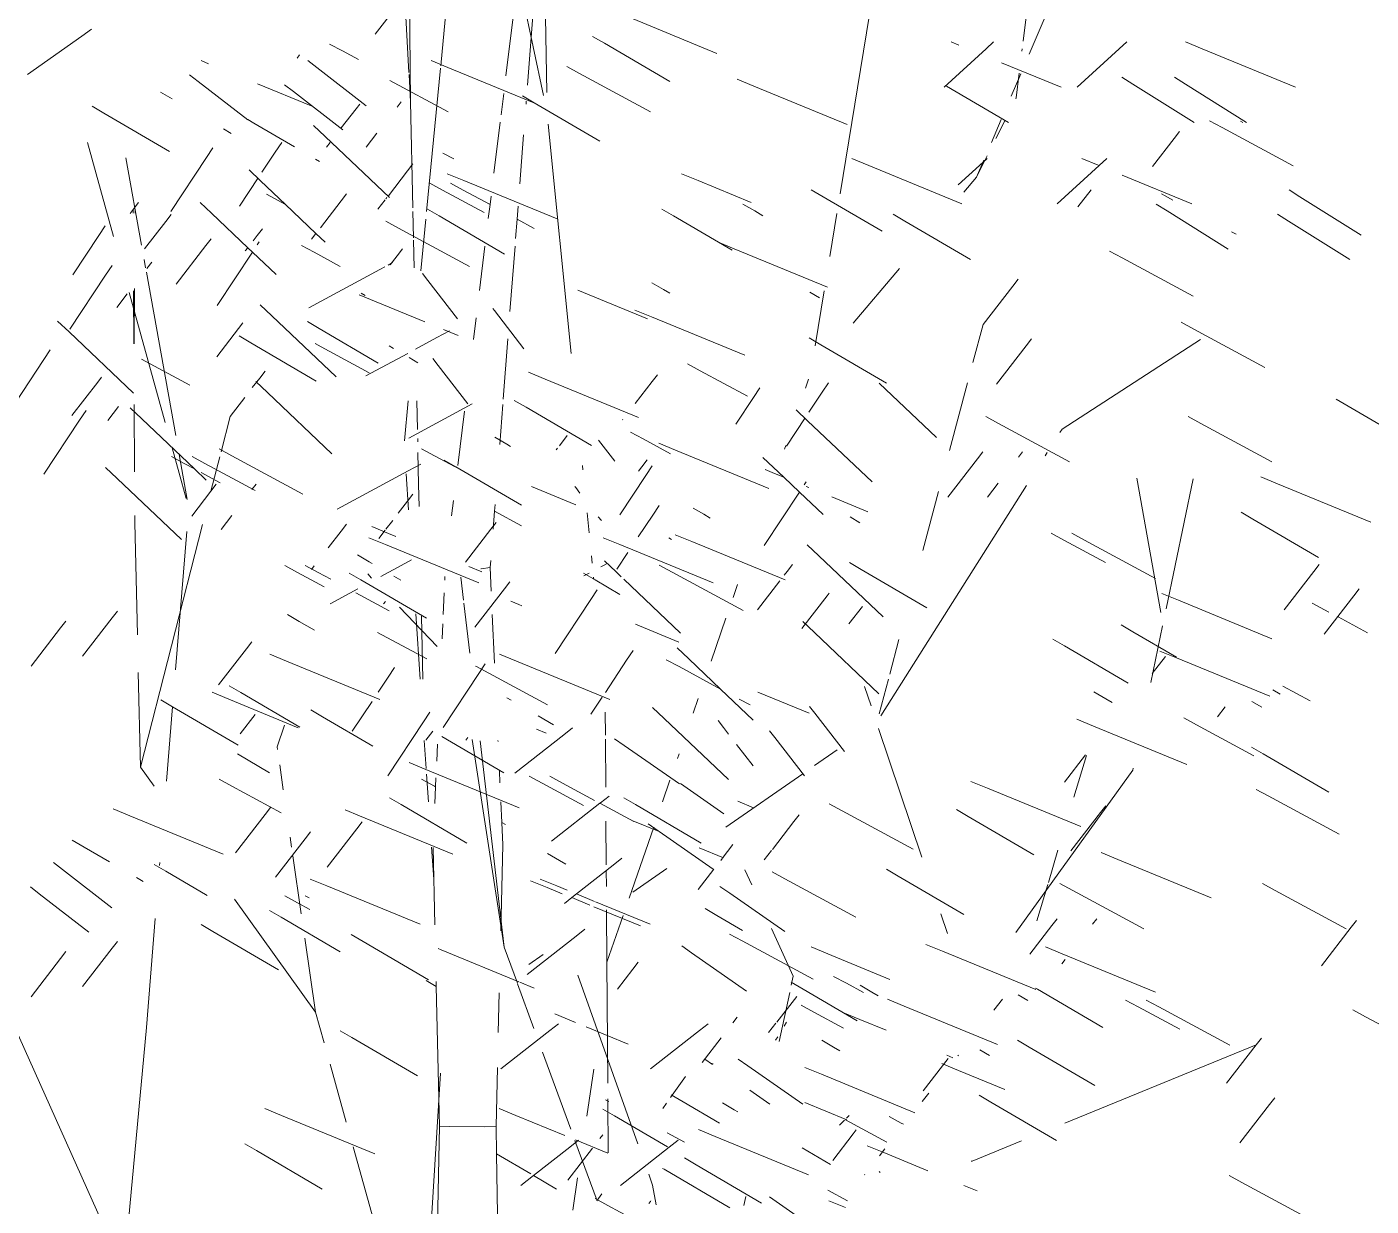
# Model space of a CAD drawing. Header units: inches. Extents: x 10755 to 33653, y -10992 to 10708.
# Drawn here: x 28427.2 to 28521.1, y 1854 to 1936.4 of the extents above; entities that cross this region are included whole.
import ezdxf

# ---------------------------------------------------------------- set-up
doc = ezdxf.new("R2010")
doc.units = ezdxf.units.IN
doc.header["$MEASUREMENT"] = 0
doc.layers.add('hatch', color=33, linetype='Continuous', lineweight=5)

# ---------------------------------------------------------------- blocks, each defined once
blk = doc.blocks.new('TREE')
for p, q in [((-121.043, 68.51), (-115.568, 101.827)), ((-141.773, 75.38), (-145.983, 95.477)), ((-148.942, 77.447), (-147.594, 91.378)), ((-141.521, 75.586), (-141.771, 89.357)), ((-108.25, 79.172), (-107.586, 84.565)), ((-143.456, 84.286), (-144.389, 76.736)), ((-142.879, 76.098), (-142.37, 82.665)), ((-153.523, 79.665), (-151.5, 82.28)), ((-151.16, 76.99), (-151.448, 82.29)), ((-151.049, 74.929), (-151.115, 82.357)), ((-129.658, 78.318), (-136.176, 80.997)), ((-107.826, 78.259), (-106.43, 81.515)), ((-174.014, 79.528), (-173.332, 80.008)), ((-177.819, 76.849), (-174.014, 79.528)), ((-155.815, 78.487), (-156.703, 78.967)), ((-137.511, 79.023), (-138.331, 79.503)), ((-132.93, 76.344), (-137.511, 79.023)), ((-112.743, 78.886), (-113.29, 79.111)), ((-110.84, 78.631), (-110.313, 79.111)), ((-101.54, 78.631), (-101.014, 79.111)), ((-95.748, 78.631), (-96.915, 79.111)), ((-158.981, 77.971), (-158.801, 78.205)), ((-154.688, 77.879), (-155.815, 78.487)), ((-113.779, 75.952), (-110.84, 78.631)), ((-108.337, 78.469), (-108.316, 78.634)), ((-104.48, 75.952), (-101.54, 78.631)), ((-89.229, 75.952), (-95.748, 78.631)), ((-165.163, 77.593), (-165.684, 77.807)), ((-157.607, 77.338), (-158.226, 77.818)), ((-154.149, 74.659), (-157.607, 77.338)), ((-149.927, 67.267), (-148.959, 77.273)), ((-148.454, 77.327), (-149.621, 77.807)), ((-142.44, 74.855), (-148.454, 77.327)), ((-139.248, 76.91), (-140.137, 77.39)), ((-105.604, 75.952), (-109.772, 77.665)), ((-165.879, 76.344), (-166.498, 76.824)), ((-162.421, 73.665), (-165.879, 76.344)), ((-157.998, 74.648), (-161.74, 76.186)), ((-159.231, 75.642), (-159.85, 76.122)), ((-148.428, 74.231), (-152.488, 76.423)), ((-151.049, 74.929), (-151.152, 76.843)), ((-134.287, 74.231), (-139.248, 76.91)), ((-127.064, 76.029), (-128.232, 76.508)), ((-109.085, 75.321), (-108.414, 76.886)), ((-108.739, 75.198), (-108.527, 76.927)), ((-100.588, 76.166), (-101.355, 76.645)), ((-96.311, 73.486), (-100.588, 76.166)), ((-96.917, 76.166), (-97.683, 76.645)), ((-92.64, 73.486), (-96.917, 76.166)), ((-167.717, 75.143), (-168.526, 75.616)), ((-155.773, 72.963), (-159.231, 75.642)), ((-144.541, 75.507), (-144.725, 74.021)), ((-142.407, 74.86), (-143.228, 75.34)), ((-120.546, 73.35), (-127.064, 76.029)), ((-109.27, 73.486), (-113.606, 76.023)), ((-108.77, 75.137), (-108.739, 75.198)), ((-172.482, 74.143), (-173.303, 74.623)), ((-155.891, 73.107), (-154.856, 74.444)), ((-154.856, 74.444), (-154.606, 74.767)), ((-151.997, 74.553), (-151.71, 74.924)), ((-150.893, 67.521), (-151.049, 74.929)), ((-142.982, 74.775), (-142.966, 74.98)), ((-137.827, 72.181), (-142.407, 74.86)), ((-167.902, 71.464), (-172.482, 74.143)), ((-161.99, 73.441), (-162.415, 73.689)), ((-159.152, 71.781), (-161.99, 73.441)), ((-157.024, 72.515), (-157.83, 73.28)), ((-144.789, 73.498), (-145.23, 69.936)), ((-139.823, 57.354), (-141.426, 73.376)), ((-110.47, 72.087), (-109.78, 73.697)), ((-110.15, 72.379), (-109.54, 73.598)), ((-94.354, 73.127), (-95.242, 73.607)), ((-92.895, 73.486), (-93.07, 73.589)), ((-163.585, 72.726), (-164.114, 73.035)), ((-152.52, 68.24), (-157.024, 72.515)), ((-154.153, 71.765), (-153.404, 72.734)), ((-143.413, 69.209), (-143.149, 72.619)), ((-99.222, 70.411), (-97.71, 72.366)), ((-97.71, 72.366), (-97.339, 72.846)), ((-89.392, 70.448), (-94.354, 73.127)), ((-171.795, 65.525), (-173.611, 72.093)), ((-165.307, 71.036), (-164.86, 71.712)), ((-161.434, 70.013), (-160.503, 71.421)), ((-160.503, 71.421), (-160.056, 72.097)), ((-156.928, 71.765), (-156.679, 72.088)), ((-169.852, 64.923), (-170.948, 71.021)), ((-167.804, 67.263), (-165.307, 71.036)), ((-157.41, 70.762), (-157.685, 70.923)), ((-151.257, 70.111), (-150.886, 70.59)), ((-148.039, 70.947), (-148.789, 71.352)), ((-119.043, 70.49), (-120.21, 70.969)), ((-112.524, 67.81), (-119.043, 70.49)), ((-112.784, 69.129), (-111.291, 70.49)), ((-111.508, 69.665), (-110.763, 71.154)), ((-111.508, 69.665), (-110.995, 70.862)), ((-111.291, 70.49), (-110.764, 70.969)), ((-105.879, 67.81), (-102.939, 70.49)), ((-103, 70.498), (-104.148, 70.969)), ((-102.939, 70.49), (-102.413, 70.969)), ((-163, 67.648), (-161.69, 69.626)), ((-161.529, 69.412), (-162.336, 70.178)), ((-152.601, 68.373), (-151.257, 70.111)), ((-147.331, 69.426), (-148.498, 69.906)), ((-130.956, 69.426), (-132.123, 69.906)), ((-112.396, 68.613), (-111.508, 69.665)), ((-96.462, 67.81), (-101.33, 69.811)), ((-159.797, 67.768), (-161.529, 69.412)), ((-148.818, 68.768), (-149.707, 69.248)), ((-145.917, 67.202), (-148.818, 68.768)), ((-147.377, 68.768), (-148.266, 69.248)), ((-145.5, 67.754), (-147.377, 68.768)), ((-140.812, 66.747), (-147.331, 69.426)), ((-127.245, 67.901), (-130.956, 69.426)), ((-122.232, 68.299), (-123.053, 68.779)), ((-104.424, 67.594), (-103.51, 68.775)), ((-88.91, 68.299), (-89.676, 68.779)), ((-170.436, 67.412), (-170.065, 67.892)), ((-164.954, 67.141), (-165.761, 67.907)), ((-159.797, 67.768), (-161.111, 68.477)), ((-157.66, 65.739), (-159.797, 67.768)), ((-157.354, 66.136), (-155.898, 68.018)), ((-155.898, 68.018), (-155.527, 68.497)), ((-153.33, 67.431), (-152.818, 68.093)), ((-152.769, 68.156), (-152.704, 68.24)), ((-145.5, 67.754), (-145.62, 66.782)), ((-145.428, 68.339), (-145.5, 67.754)), ((-143.605, 66.731), (-143.534, 67.648)), ((-127.008, 67.306), (-127.829, 67.786)), ((-118.111, 65.889), (-122.232, 68.299)), ((-98.198, 67.306), (-98.965, 67.786)), ((-98.341, 68.365), (-98.579, 68.494)), ((-97.792, 68.069), (-98.341, 68.365)), ((-84.633, 65.62), (-88.91, 68.299)), ((-170.647, 67.14), (-170.436, 67.412)), ((-170.435, 67.147), (-170.436, 67.412)), ((-170.293, 67.152), (-170.291, 67.435)), ((-168.157, 66.578), (-167.786, 67.058)), ((-162.421, 64.737), (-164.954, 67.141)), ((-150.849, 65.422), (-150.887, 67.26)), ((-150.328, 63.127), (-149.979, 66.729)), ((-149.058, 66.96), (-149.878, 67.44)), ((-144.478, 64.281), (-149.058, 66.96)), ((-143.709, 65.386), (-143.605, 66.731)), ((-142.416, 66.089), (-143.605, 66.731)), ((-132.683, 66.96), (-133.503, 67.44)), ((-128.58, 64.56), (-132.683, 66.96)), ((-126.43, 66.968), (-127.008, 67.306)), ((-121.763, 64.133), (-121.269, 67.134)), ((-116.516, 66.603), (-117.336, 67.083)), ((-93.921, 64.627), (-98.198, 67.306)), ((-89.717, 66.603), (-90.483, 67.083)), ((-172.831, 65.581), (-172.384, 66.257)), ((-169.638, 64.664), (-168.157, 66.578)), ((-161.766, 65.584), (-161.394, 66.064)), ((-151.888, 66.11), (-152.777, 66.59)), ((-146.927, 63.431), (-151.888, 66.11)), ((-111.936, 63.924), (-116.516, 66.603)), ((-93.38, 65.686), (-93.693, 65.855)), ((-85.439, 63.924), (-89.717, 66.603)), ((-174.642, 62.844), (-172.831, 65.581)), ((-167.431, 62.203), (-165.359, 64.882)), ((-165.359, 64.882), (-164.988, 65.362)), ((-162.047, 65.22), (-161.766, 65.584)), ((-161.758, 64.945), (-161.623, 65.148)), ((-157.79, 64.417), (-158.679, 64.897)), ((-157.971, 65.338), (-157.66, 65.739)), ((-157.026, 65.137), (-157.66, 65.739)), ((-150.805, 63.323), (-150.846, 65.27)), ((-145.859, 64.852), (-146.241, 61.756)), ((-144.105, 60.283), (-143.75, 64.853)), ((-128.439, 64.666), (-129.606, 65.145)), ((-169.568, 63.344), (-169.672, 63.922)), ((-164.568, 60.699), (-162.098, 64.43)), ((-162.596, 64.511), (-162.421, 64.737)), ((-162.098, 64.43), (-162.421, 64.737)), ((-160.451, 62.867), (-162.098, 64.43)), ((-155.971, 63.435), (-157.79, 64.417)), ((-152.469, 63.533), (-151.977, 64.169)), ((-151.977, 64.169), (-151.605, 64.649)), ((-121.92, 61.987), (-128.439, 64.666)), ((-101.331, 64.026), (-102.22, 64.505)), ((-96.37, 61.347), (-101.331, 64.026)), ((-172.353, 62.827), (-171.905, 63.502)), ((-167.458, 51.61), (-169.51, 63.021)), ((-169.476, 63.283), (-169.132, 63.728)), ((-158.158, 60.538), (-153.196, 63.217)), ((-153.196, 63.217), (-152.846, 63.406)), ((-152.625, 63.525), (-152.308, 63.697)), ((-149.839, 62.455), (-150.211, 62.935)), ((-120.125, 59.458), (-116.887, 63.293)), ((-174.85, 59.053), (-172.353, 62.827)), ((-147.767, 59.776), (-149.839, 62.455)), ((-133.38, 61.811), (-134.2, 62.291)), ((-111.047, 59.373), (-108.975, 62.052)), ((-108.975, 62.052), (-108.604, 62.532)), ((-171.575, 60.57), (-170.842, 61.518)), ((-168.199, 52.524), (-170.713, 61.614)), ((-170.385, 58.024), (-170.405, 61.734)), ((-170.365, 58.028), (-170.334, 61.896)), ((-154.251, 61.284), (-154.651, 61.449)), ((-154.213, 61.411), (-154.504, 61.568)), ((-150.064, 59.563), (-154.251, 61.284)), ((-138.188, 61.284), (-139.356, 61.764)), ((-134.487, 59.763), (-138.188, 61.284)), ((-132.937, 61.552), (-133.38, 61.811)), ((-122.475, 61.225), (-123.159, 61.625)), ((-122.79, 57.88), (-122.158, 61.727)), ((-160.75, 59.984), (-161.557, 60.75)), ((-145.198, 60.362), (-145.3, 60.493)), ((-143.126, 57.683), (-145.198, 60.362)), ((-134.223, 59.904), (-135.391, 60.383)), ((-174.911, 58.852), (-175.718, 59.618)), ((-164.594, 57.118), (-162.766, 59.482)), ((-156.247, 55.71), (-160.75, 59.984)), ((-157.441, 59.094), (-158.261, 59.574)), ((-146.478, 59.842), (-146.665, 58.333)), ((-127.705, 57.224), (-134.223, 59.904)), ((-111.759, 56.712), (-111.047, 59.373)), ((-96.329, 59.058), (-97.218, 59.537)), ((-170.408, 54.577), (-174.911, 58.852)), ((-162.217, 58.1), (-163.037, 58.58)), ((-153.319, 56.683), (-157.441, 59.094)), ((-150.709, 57.645), (-149.208, 58.455)), ((-149.208, 58.455), (-148.32, 58.935)), ((-147.732, 58.605), (-148.759, 59.027)), ((-144.579, 54.155), (-144.252, 58.375)), ((-122.382, 57.963), (-123.202, 58.443)), ((-108.042, 57.889), (-107.67, 58.369)), ((-105.534, 52.067), (-95.852, 58.321)), ((-91.368, 56.379), (-96.329, 59.058)), ((-176.667, 56.917), (-176.22, 57.593)), ((-157.637, 55.421), (-162.217, 58.1)), ((-157.301, 57.815), (-157.714, 58.038)), ((-153.944, 56.002), (-157.301, 57.815)), ((-154.17, 55.776), (-151.242, 57.357)), ((-152.245, 57.702), (-152.545, 57.878)), ((-117.802, 55.284), (-122.382, 57.963)), ((-110.114, 55.21), (-108.042, 57.889)), ((-179.164, 53.144), (-176.667, 56.917)), ((-166.481, 55.136), (-169.843, 56.951)), ((-150.532, 56.7), (-151.141, 57.057)), ((-149.12, 56.514), (-149.491, 56.994)), ((-147.048, 53.835), (-149.12, 56.514)), ((-130.809, 56.144), (-131.698, 56.624)), ((-172.908, 55.349), (-172.638, 55.698)), ((-162.106, 54.965), (-161.588, 55.634)), ((-161.588, 55.634), (-161.217, 56.114)), ((-141.646, 55.564), (-142.814, 56.044)), ((-135.128, 52.885), (-141.646, 55.564)), ((-134.166, 55.382), (-133.795, 55.862)), ((-127.508, 54.361), (-130.809, 56.144)), ((-123.453, 54.936), (-123.242, 55.546)), ((-174.72, 53.007), (-172.908, 55.349)), ((-161.049, 54.614), (-161.855, 55.38)), ((-156.545, 50.339), (-161.049, 54.614)), ((-135.352, 53.85), (-134.166, 55.382)), ((-127.09, 54.272), (-126.642, 54.947)), ((-123.217, 53.249), (-122.285, 54.656)), ((-122.285, 54.656), (-121.859, 55.302)), ((-114.303, 51.475), (-118.306, 55.276)), ((-113.401, 50.569), (-112.136, 55.3)), ((-172.206, 52.67), (-171.457, 53.638)), ((-169.835, 52.779), (-170.641, 53.544)), ((-170.337, 49.088), (-170.362, 53.793)), ((-163.661, 52.955), (-162.64, 54.274)), ((-151.477, 51.251), (-151.208, 54.039)), ((-151.18, 51.436), (-146.753, 53.827)), ((-150.567, 52.032), (-150.609, 54.03)), ((-144.825, 50.985), (-144.609, 53.773)), ((-142.981, 53.591), (-143.801, 54.07)), ((-138.4, 50.911), (-142.981, 53.591)), ((-128.322, 52.409), (-127.09, 54.272)), ((-85.554, 53.679), (-86.374, 54.158)), ((-85.554, 53.679), (-86.374, 54.158)), ((-80.974, 51), (-85.554, 53.679)), ((-176.668, 48.906), (-174.171, 52.679)), ((-174.171, 52.679), (-173.724, 53.355)), ((-166.156, 49.287), (-169.835, 52.779)), ((-164.292, 50.486), (-163.661, 52.955)), ((-147.285, 53.313), (-147.753, 49.529)), ((-136.234, 52.709), (-136.213, 52.736)), ((-124.783, 50.883), (-123.473, 52.862)), ((-123.312, 52.648), (-124.119, 53.413)), ((-118.808, 48.373), (-123.312, 52.648)), ((-109.981, 52.455), (-110.869, 52.935)), ((-95.839, 52.455), (-96.728, 52.935)), ((-134.797, 51.382), (-135.686, 51.862)), ((-105.019, 49.776), (-109.981, 52.455)), ((-105.688, 51.823), (-105.534, 52.067)), ((-90.878, 49.776), (-95.839, 52.455)), ((-166.731, 47.215), (-167.713, 50.764)), ((-150.549, 51.174), (-150.554, 51.42)), ((-144.332, 51.018), (-145.152, 51.497)), ((-144.062, 50.86), (-144.332, 51.018)), ((-140.879, 50.61), (-140.776, 50.744)), ((-140.651, 50.906), (-140.102, 51.615)), ((-136.783, 49.826), (-137.917, 51.292)), ((-132.879, 50.346), (-134.797, 51.382)), ((-132.534, 50.596), (-133.702, 51.076)), ((-124.928, 50.672), (-124.842, 50.921)), ((-166.871, 49.673), (-167.759, 50.153)), ((-166.655, 47.144), (-167.223, 50.3)), ((-165.43, 49.673), (-166.318, 50.153)), ((-164.995, 47.735), (-164.381, 50.138)), ((-163.528, 50.2), (-164.416, 50.68)), ((-158.566, 47.521), (-163.528, 50.2)), ((-150.487, 48.217), (-150.533, 50.421)), ((-149.386, 50.2), (-150.275, 50.68)), ((-147.938, 49.418), (-149.386, 50.2)), ((-147.877, 49.427), (-148.698, 49.907)), ((-134.885, 49.441), (-134.514, 49.921)), ((-126.016, 47.917), (-132.534, 50.596)), ((-124.972, 48.702), (-126.432, 50.087)), ((-113.519, 47.31), (-111.447, 49.989)), ((-111.447, 49.989), (-111.076, 50.469)), ((-108.588, 50.098), (-108.301, 50.469)), ((-106.71, 50.206), (-106.569, 50.429)), ((-171.549, 48.622), (-172.356, 49.387)), ((-166.156, 49.287), (-166.871, 49.673)), ((-165.331, 48.504), (-166.156, 49.287)), ((-164.344, 48.308), (-165.687, 49.034)), ((-161.904, 47.769), (-165.43, 49.673)), ((-156.182, 46.468), (-151.221, 49.147)), ((-151.188, 46.425), (-151.359, 48.934)), ((-151.221, 49.147), (-150.332, 49.627)), ((-143.297, 46.748), (-147.877, 49.427)), ((-139.009, 49.212), (-139.039, 49.515)), ((-135.13, 49.125), (-134.885, 49.441)), ((-134.613, 48.816), (-134.166, 49.492)), ((-125.616, 48.966), (-126.268, 49.234)), ((-124.972, 48.702), (-125.616, 48.966)), ((-167.046, 44.347), (-171.549, 48.622)), ((-164.994, 47.734), (-164.623, 48.214)), ((-162.135, 47.843), (-161.848, 48.214)), ((-150.454, 46.666), (-150.487, 48.198)), ((-139.497, 46.777), (-142.606, 48.054)), ((-139.508, 47.978), (-139.563, 48.049)), ((-139.213, 47.597), (-139.508, 47.978)), ((-136.425, 46.079), (-134.613, 48.816)), ((-123.881, 47.666), (-124.972, 48.702)), ((-123.54, 48.181), (-123.406, 48.384)), ((-123.232, 47.987), (-123.415, 48.062)), ((-118.203, 32.026), (-108.021, 48.133)), ((-110.745, 47.31), (-109.995, 48.279)), ((-98.639, 39.254), (-100.316, 48.644)), ((-98.259, 39.513), (-96.377, 48.594)), ((-90.478, 48.245), (-91.645, 48.725)), ((-90.478, 48.245), (-91.645, 48.725)), ((-83.959, 45.566), (-90.478, 48.245)), ((-166.343, 45.99), (-164.994, 47.734)), ((-151.906, 46.191), (-151.257, 47.029)), ((-151.257, 47.029), (-150.886, 47.509)), ((-148.057, 47.072), (-148.19, 45.998)), ((-126.35, 43.935), (-123.881, 47.666)), ((-122.234, 46.102), (-123.881, 47.666)), ((-119.097, 46.287), (-121.625, 47.326)), ((-115.267, 43.589), (-114.166, 47.707)), ((-170.318, 45.543), (-170.32, 46.027)), ((-164.291, 45.055), (-163.542, 46.024)), ((-145.282, 45.085), (-145.186, 46.325)), ((-145.186, 46.325), (-145.15, 46.795)), ((-143.296, 45.305), (-145.186, 46.325)), ((-138.568, 44.81), (-138.708, 46.211)), ((-135.144, 44.538), (-134.135, 46.062)), ((-134.135, 46.062), (-133.688, 46.738)), ((-130.557, 46.112), (-131.3, 46.546)), ((-130.114, 45.853), (-130.557, 46.112)), ((-92.205, 45.779), (-93.025, 46.259)), ((-92.205, 45.779), (-93.025, 46.259)), ((-170.137, 37.691), (-170.318, 45.543)), ((-169.925, 28.451), (-165.589, 45.412)), ((-155.898, 44.936), (-155.527, 45.416)), ((-152.598, 44.771), (-153.766, 45.25)), ((-152.769, 45.075), (-152.296, 45.687)), ((-145.431, 45.069), (-145.06, 45.549)), ((-137.722, 45.67), (-137.934, 45.944)), ((-119.652, 45.525), (-120.337, 45.926)), ((-87.625, 43.1), (-92.205, 45.779)), ((-167.474, 35.243), (-166.687, 44.906)), ((-156.798, 43.773), (-155.898, 44.936)), ((-152.801, 43.993), (-153.968, 44.473)), ((-153.268, 44.429), (-152.818, 45.012)), ((-152.089, 44.561), (-152.598, 44.771)), ((-147.218, 42.759), (-145.431, 45.069)), ((-136.426, 43.993), (-137.593, 44.473)), ((-132.826, 44.363), (-133.012, 44.464)), ((-131.4, 44.204), (-132.568, 44.684)), ((-124.882, 41.525), (-131.4, 44.204)), ((-105.409, 44.313), (-106.298, 44.793)), ((-102.508, 42.747), (-105.409, 44.313)), ((-103.969, 44.313), (-104.857, 44.793)), ((-99.007, 41.634), (-103.969, 44.313)), ((-153.932, 42.797), (-154.753, 43.277)), ((-146.283, 41.314), (-152.801, 43.993)), ((-138.357, 42.701), (-138.408, 43.213)), ((-136.632, 42.289), (-135.86, 43.456)), ((-129.908, 41.314), (-136.426, 43.993)), ((-122.533, 43.22), (-123.34, 43.986)), ((-118.029, 38.945), (-122.533, 43.22)), ((-158.956, 42.058), (-159.845, 42.538)), ((-157.515, 42.058), (-158.404, 42.538)), ((-157.971, 42.257), (-157.778, 42.506)), ((-153.727, 42.677), (-153.932, 42.797)), ((-153.137, 41.774), (-151.711, 42.545)), ((-151.711, 42.545), (-150.979, 42.94)), ((-146.08, 42.092), (-146.978, 42.461)), ((-146.115, 42.313), (-146.131, 42.314)), ((-145.49, 42.401), (-146.115, 42.313)), ((-145.49, 42.401), (-145.452, 42.886)), ((-145.415, 40.751), (-145.49, 42.401)), ((-137.76, 42.441), (-137.569, 42.545)), ((-137.569, 42.545), (-137.351, 42.663)), ((-136.694, 42.088), (-137.5, 42.854)), ((-132.785, 42.074), (-133.673, 42.554)), ((-124.749, 42.123), (-124.377, 42.603)), ((-119.559, 42.263), (-120.38, 42.743)), ((-114.979, 39.584), (-119.559, 42.263)), ((-87.936, 42.123), (-87.565, 42.603)), ((-157.086, 41.048), (-158.956, 42.058)), ((-156.624, 41.577), (-157.515, 42.058)), ((-154.528, 41.527), (-155.348, 42.007)), ((-149.948, 38.848), (-154.528, 41.527)), ((-153.771, 41.662), (-154.045, 41.948)), ((-151.724, 41.505), (-152.218, 41.794)), ((-148.647, 41.762), (-148.659, 41.505)), ((-147.346, 40.107), (-147.535, 41.718)), ((-144.497, 40.906), (-144.126, 41.385)), ((-138.153, 41.527), (-138.973, 42.007)), ((-138.939, 41.805), (-138.561, 42.009)), ((-138.243, 41.559), (-138.258, 41.71)), ((-136.428, 40.519), (-138.153, 41.527)), ((-136.337, 41.75), (-136.694, 42.088)), ((-132.19, 37.813), (-136.16, 41.581)), ((-127.823, 39.395), (-132.785, 42.074)), ((-126.821, 39.444), (-125.255, 41.468)), ((-124.956, 41.854), (-124.749, 42.123)), ((-90.008, 39.444), (-87.936, 42.123)), ((-156.672, 39.866), (-154.733, 40.913)), ((-152.554, 39.379), (-154.865, 40.627)), ((-148.698, 40.633), (-148.766, 39.107)), ((-146.57, 38.226), (-144.497, 40.906)), ((-138.45, 40.153), (-138.003, 40.829)), ((-128.518, 40.294), (-128.198, 41.219)), ((-123.717, 38.143), (-121.95, 40.427)), ((-121.95, 40.427), (-121.804, 40.615)), ((-97.398, 40.103), (-98.565, 40.583)), ((-97.398, 40.103), (-98.565, 40.583)), ((-87.21, 37.748), (-85.138, 40.427)), ((-85.138, 40.427), (-84.766, 40.907)), ((-152.936, 39.847), (-152.798, 40.026)), ((-149.203, 36.874), (-151.829, 39.626)), ((-146.914, 36.422), (-147.324, 39.915)), ((-143.486, 39.803), (-144.056, 40.037)), ((-143.281, 39.718), (-143.486, 39.803)), ((-140.947, 36.38), (-138.45, 40.153)), ((-120.429, 38.45), (-119.478, 39.68)), ((-90.879, 37.424), (-97.398, 40.103)), ((-86.886, 39.286), (-88.054, 39.916)), ((-175.497, 38.172), (-175.126, 38.652)), ((-173.976, 36.195), (-171.904, 38.874)), ((-171.904, 38.874), (-171.532, 39.354)), ((-158.829, 38.634), (-159.65, 39.114)), ((-157.772, 38.016), (-158.829, 38.634)), ((-150.382, 34.603), (-150.693, 39.156)), ((-150.201, 34.593), (-150.293, 38.991)), ((-145.188, 35.719), (-145.341, 39.107)), ((-130.055, 35.85), (-129.013, 38.863)), ((-122.831, 37.85), (-123.638, 38.615)), ((-84.2, 37.836), (-86.244, 38.939)), ((-177.569, 35.493), (-175.497, 38.172)), ((-149.917, 36.01), (-153.351, 37.864)), ((-148.795, 38.469), (-148.841, 37.421)), ((-132.305, 37.185), (-135.333, 38.43)), ((-118.328, 33.575), (-122.831, 37.85)), ((-100.587, 37.913), (-101.408, 38.392)), ((-100.587, 37.913), (-101.408, 38.392)), ((-97.529, 36.124), (-100.587, 37.913)), ((-99.326, 34.369), (-98.507, 38.318)), ((-164.461, 34.209), (-162.522, 36.716)), ((-162.522, 36.716), (-162.151, 37.196)), ((-131.617, 36.014), (-132.424, 36.78)), ((-117.575, 34.953), (-116.933, 37.355)), ((-105.364, 36.919), (-106.184, 37.399)), ((-105.364, 36.919), (-106.184, 37.399)), ((-100.916, 34.318), (-105.364, 36.919)), ((-159.721, 35.851), (-160.888, 36.331)), ((-153.202, 33.172), (-159.721, 35.851)), ((-143.658, 35.851), (-144.826, 36.331)), ((-137.14, 33.172), (-143.658, 35.851)), ((-137.441, 33.668), (-135.954, 35.915)), ((-135.954, 35.915), (-135.507, 36.591)), ((-132.295, 35.472), (-133.184, 35.952)), ((-129.397, 33.907), (-131.617, 36.014)), ((-99.232, 34.981), (-98.302, 36.182)), ((-97.542, 36.077), (-98.71, 36.557)), ((-91.024, 33.398), (-97.542, 36.077)), ((-169.925, 28.451), (-170.077, 35.064)), ((-152.626, 34.724), (-152.179, 35.4)), ((-148.779, 31.228), (-146.282, 35.001)), ((-146.436, 35.472), (-146.509, 35.511)), ((-141.475, 32.793), (-146.436, 35.472)), ((-146.282, 35.001), (-145.835, 35.677)), ((-129.397, 33.907), (-132.295, 35.472)), ((-162.911, 33.661), (-163.731, 34.141)), ((-153.306, 33.698), (-152.626, 34.724)), ((-127.114, 31.74), (-129.397, 33.907)), ((-118.88, 32.725), (-119.336, 34.082)), ((-118.318, 32.174), (-117.668, 34.604)), ((-90.291, 33.538), (-90.816, 33.845)), ((-88.188, 33.073), (-90.115, 34.114)), ((-167.687, 32.668), (-168.507, 33.147)), ((-163.753, 33.2), (-164.92, 33.68)), ((-158.894, 31.203), (-163.753, 33.2)), ((-158.789, 31.25), (-162.911, 33.661)), ((-155.124, 30.951), (-153.744, 33.035)), ((-144.028, 33.127), (-144.324, 33.301)), ((-138.451, 32.142), (-137.658, 33.34)), ((-131.312, 32.218), (-130.959, 33.238)), ((-127.334, 32.793), (-128.1, 33.206)), ((-123.193, 32.217), (-126.78, 33.692)), ((-102.483, 33.222), (-103.304, 33.702)), ((-102.041, 32.964), (-102.483, 33.222)), ((-91.578, 32.636), (-92.263, 33.037)), ((-168.107, 27.459), (-167.684, 32.661)), ((-163.107, 29.989), (-167.687, 32.668)), ((-162.958, 30.782), (-161.91, 32.137)), ((-157.195, 31.965), (-158.015, 32.445)), ((-153.689, 29.915), (-157.195, 31.965)), ((-150.145, 31.607), (-149.698, 32.282)), ((-141.069, 31.396), (-142.142, 32.024)), ((-137.437, 30.678), (-137.448, 32.292)), ((-133.332, 31.857), (-134.139, 32.623)), ((-122.801, 32.212), (-123.173, 32.692)), ((-120.729, 29.533), (-122.801, 32.212)), ((-94.67, 31.959), (-94.134, 32.653)), ((-160.376, 29.873), (-159.858, 31.387)), ((-152.642, 27.833), (-150.145, 31.607)), ((-141.584, 30.819), (-142.253, 31.094)), ((-140.349, 30.712), (-139.738, 31.192)), ((-128.828, 27.582), (-133.332, 31.857)), ((-129.193, 31.219), (-129.564, 31.699)), ((-128.835, 30.756), (-129.193, 31.219)), ((-125.6, 30.516), (-125.971, 30.996)), ((-115.333, 22.17), (-118.351, 31.151)), ((-103.327, 31.315), (-104.494, 31.795)), ((-96.808, 28.636), (-103.327, 31.315)), ((-96.139, 31.413), (-97.028, 31.893)), ((-92.125, 29.245), (-96.139, 31.413)), ((-149.956, 28.343), (-150.089, 30.306)), ((-149.975, 30.327), (-149.486, 30.959)), ((-149.171, 30.054), (-149.225, 28.86)), ((-144.525, 28.055), (-148.867, 30.595)), ((-147.2, 30.327), (-147.055, 30.514)), ((-144.505, 15.866), (-146.75, 30.388)), ((-144.505, 15.866), (-146.195, 30.286)), ((-144.94, 30.24), (-144.943, 30.321)), ((-143.761, 28.033), (-140.349, 30.712)), ((-137.413, 27.039), (-137.435, 30.404)), ((-136.118, 29.951), (-136.807, 30.43)), ((-123.527, 27.837), (-125.6, 30.516)), ((-160.9, 28.055), (-163.146, 29.369)), ((-160.348, 29.675), (-160.376, 29.873)), ((-132.269, 27.272), (-136.118, 29.951)), ((-132.408, 29.05), (-132.291, 29.388)), ((-127.121, 28.54), (-128.279, 30.037)), ((-122.832, 28.562), (-121.255, 29.661)), ((-105.355, 27.407), (-103.892, 29.298)), ((-104.708, 26.351), (-103.833, 29.273)), ((-91.486, 29.374), (-92.306, 29.854)), ((-86.906, 26.695), (-91.486, 29.374)), ((-168.972, 27.118), (-169.925, 28.451)), ((-159.941, 26.863), (-160.194, 28.61)), ((-149.978, 28.294), (-151.146, 28.774)), ((-143.46, 25.615), (-149.978, 28.294)), ((-144.809, 27.36), (-144.847, 28.188)), ((-108.773, 16.893), (-100.599, 28.226)), ((-100.599, 28.226), (-100.57, 28.368)), ((-163.528, 27.119), (-164.416, 27.599)), ((-149.386, 27.119), (-150.275, 27.599)), ((-149.798, 26.028), (-149.93, 27.969)), ((-149.277, 27.701), (-149.305, 27.075)), ((-141.865, 27.33), (-142.754, 27.81)), ((-138.964, 25.763), (-141.865, 27.33)), ((-140.424, 27.33), (-141.313, 27.81)), ((-138.19, 26.123), (-140.424, 27.33)), ((-133.451, 26.035), (-132.934, 27.53)), ((-129.153, 25.179), (-132.194, 27.296)), ((-129.019, 24.249), (-123.651, 27.99)), ((-110.75, 26.975), (-111.917, 27.455)), ((-160.09, 25.263), (-163.528, 27.119)), ((-151.705, 25.828), (-152.526, 26.308)), ((-149.305, 27.075), (-149.386, 27.119)), ((-149.305, 27.075), (-149.357, 25.919)), ((-137.787, 25.95), (-137.176, 26.43)), ((-135.33, 25.828), (-136.151, 26.308)), ((-104.231, 24.296), (-110.75, 26.975)), ((-91.137, 26.445), (-91.961, 26.89)), ((-86.176, 23.766), (-91.137, 26.445)), ((-170.673, 25.058), (-171.84, 25.538)), ((-161.204, 25.14), (-160.833, 25.619)), ((-154.61, 25.058), (-155.626, 25.476)), ((-147.125, 23.149), (-151.705, 25.828)), ((-144.684, 24.579), (-144.749, 26.031)), ((-141.199, 23.271), (-137.821, 25.924)), ((-137.821, 25.924), (-137.787, 25.95)), ((-135.463, 24.651), (-137.821, 25.924)), ((-130.75, 23.149), (-135.33, 25.828)), ((-127.085, 25.615), (-128.181, 26.066)), ((-120.907, 25.408), (-121.795, 25.888)), ((-115.945, 22.729), (-120.907, 25.408)), ((-112.084, 25.002), (-112.905, 25.482)), ((-102.85, 25.276), (-102.478, 25.756)), ((-164.154, 22.379), (-170.673, 25.058)), ((-163.277, 22.46), (-161.204, 25.14)), ((-154.812, 24.146), (-154.441, 24.626)), ((-148.092, 22.379), (-154.61, 25.058)), ((-144.425, 24.44), (-144.684, 24.579)), ((-144.613, 23.017), (-144.684, 24.579)), ((-137.376, 21.635), (-137.397, 24.677)), ((-133.688, 23.96), (-135.51, 24.709)), ((-133.759, 24.009), (-134.448, 24.489)), ((-125.775, 22.692), (-124.263, 24.646)), ((-124.263, 24.646), (-123.892, 25.126)), ((-107.504, 22.323), (-112.084, 25.002)), ((-104.922, 22.597), (-102.85, 25.276)), ((-159.362, 22.861), (-159.461, 23.55)), ((-158.406, 23.444), (-158.035, 23.923)), ((-156.885, 21.467), (-154.812, 24.146)), ((-135.781, 19.301), (-134.065, 24.262)), ((-133.688, 23.96), (-133.759, 24.009)), ((-129.91, 21.33), (-133.688, 23.96)), ((-173.862, 22.868), (-174.683, 23.348)), ((-172.08, 21.826), (-173.862, 22.868)), ((-160.478, 20.764), (-158.406, 23.444)), ((-149.43, 20.632), (-149.582, 22.86)), ((-149.482, 22.828), (-149.355, 17.44)), ((-144.754, 17.017), (-144.613, 23.017)), ((-129.196, 22.114), (-130.888, 22.809)), ((-129.205, 22.164), (-128.904, 22.553)), ((-128.904, 22.553), (-128.533, 23.033)), ((-126.336, 21.967), (-125.824, 22.629)), ((-106.491, 20.398), (-105.82, 22.637)), ((-175.371, 21.297), (-175.99, 21.777)), ((-168.146, 21.172), (-168.967, 21.652)), ((-168.587, 21.568), (-168.569, 21.779)), ((-158.689, 18.21), (-159.273, 22.25)), ((-140.656, 21.938), (-141.476, 22.418)), ((-140.213, 21.679), (-140.656, 21.938)), ((-139.465, 19.589), (-136.89, 21.611)), ((-136.89, 21.611), (-136.279, 22.09)), ((-129.384, 21.933), (-129.258, 22.096)), ((-101.638, 22.007), (-102.805, 22.487)), ((-95.12, 19.328), (-101.638, 22.007)), ((-171.913, 18.618), (-175.371, 21.297)), ((-169.741, 20.457), (-170.206, 20.729)), ((-165.261, 19.484), (-168.146, 21.172)), ((-137.366, 20.119), (-137.374, 21.231)), ((-135.517, 19.719), (-133.153, 21.367)), ((-130.954, 19.903), (-129.853, 21.327)), ((-127.219, 20.221), (-127.699, 21.276)), ((-124.894, 20.646), (-125.783, 21.126)), ((-116.981, 20.839), (-117.801, 21.319)), ((-112.401, 18.16), (-116.981, 20.839)), ((-176.995, 19.601), (-177.614, 20.081)), ((-156.898, 20.152), (-158.065, 20.632)), ((-150.38, 17.473), (-156.898, 20.152)), ((-141.499, 20.031), (-142.666, 20.511)), ((-140.836, 20.152), (-142.003, 20.632)), ((-140.468, 19.607), (-141.499, 20.031)), ((-140.104, 19.851), (-140.836, 20.152)), ((-128.744, 19.637), (-129.433, 20.117)), ((-119.933, 17.967), (-124.894, 20.646)), ((-107.293, 17.719), (-106.532, 20.261)), ((-104.789, 19.842), (-105.677, 20.322)), ((-99.827, 17.163), (-104.789, 19.842)), ((-90.647, 19.842), (-91.536, 20.322)), ((-85.686, 17.163), (-90.647, 19.842)), ((-173.537, 16.922), (-176.995, 19.601)), ((-157.692, 11.325), (-163.34, 19.233)), ((-158.956, 18.977), (-159.845, 19.457)), ((-158.09, 18.509), (-158.956, 18.977)), ((-158.13, 19.309), (-158.404, 19.457)), ((-140.303, 18.931), (-139.795, 19.33)), ((-139.795, 19.33), (-139.465, 19.589)), ((-138.531, 18.811), (-139.795, 19.33)), ((-138.202, 19.07), (-139.465, 19.589)), ((-134.317, 17.473), (-138.137, 19.043)), ((-124.895, 16.958), (-128.744, 19.637)), ((-169.506, 10.27), (-168.887, 17.883)), ((-160.088, 17.962), (-160.908, 18.442)), ((-155.966, 15.551), (-160.088, 17.962)), ((-134.98, 17.352), (-138.24, 18.691)), ((-137.331, 14.821), (-137.355, 18.489)), ((-137.331, 14.821), (-136.203, 18.081)), ((-129.658, 18.09), (-130.478, 18.57)), ((-127.865, 17.041), (-129.658, 18.09)), ((-113.535, 16.817), (-113.999, 18.2)), ((-106.255, 17.376), (-105.884, 17.856)), ((-103.396, 17.485), (-103.109, 17.856)), ((-171.071, -6.731), (-181.746, 17.044)), ((-164.864, 16.968), (-165.684, 17.448)), ((-160.284, 14.289), (-164.864, 16.968)), ((-139.488, 16.643), (-138.877, 17.122)), ((-124.316, 13.84), (-125.836, 17.181)), ((-107.789, 15.393), (-106.255, 17.376)), ((-87.416, 14.579), (-85.343, 17.259)), ((-85.343, 17.259), (-84.972, 17.738)), ((-171.904, 15.793), (-171.532, 16.273)), ((-157.692, 11.325), (-158.44, 16.495)), ((-154.372, 16.266), (-155.192, 16.746)), ((-149.791, 13.587), (-154.372, 16.266)), ((-142.9, 13.963), (-139.488, 16.643)), ((-127.884, 16.306), (-128.773, 16.786)), ((-122.923, 13.627), (-127.884, 16.306)), ((-113.889, 15.589), (-115.056, 16.069)), ((-113.889, 15.589), (-115.056, 16.069)), ((-177.569, 12.411), (-175.497, 15.09)), ((-175.497, 15.09), (-175.126, 15.57)), ((-173.976, 13.114), (-171.904, 15.793)), ((-148.922, 15.691), (-149.124, 15.774)), ((-143.479, 13.454), (-148.922, 15.691)), ((-143.587, 13.36), (-144.505, 15.866)), ((-142.784, 14.653), (-141.785, 15.35)), ((-131.418, 15.474), (-132.107, 15.954)), ((-127.569, 12.795), (-131.418, 15.474)), ((-121.905, 15.405), (-123.072, 15.885)), ((-117.562, 13.62), (-121.905, 15.405)), ((-107.37, 12.91), (-113.889, 15.589)), ((-105.53, 15.405), (-106.697, 15.885)), ((-99.011, 12.726), (-105.53, 15.405)), ((-137.275, 6.377), (-137.331, 14.821)), ((-136.599, 12.948), (-135.528, 14.333)), ((-135.528, 14.333), (-135.157, 14.813)), ((-105.553, 14.697), (-105.311, 15.01)), ((-149.253, 13.131), (-149.971, 13.551)), ((-149.261, 13.479), (-149.253, 13.131)), ((-142.428, 10.196), (-143.57, 13.314)), ((-142.404, 13.012), (-143.422, 13.43)), ((-135.162, 2.124), (-139.361, 13.909)), ((-123.632, 12.939), (-124.452, 13.419)), ((-124.448, 13.227), (-124.316, 13.84)), ((-120.604, 13.345), (-121.492, 13.825)), ((-119.403, 12.696), (-120.604, 13.345)), ((-118.83, 12.734), (-119.65, 13.214)), ((-118.83, 12.734), (-119.65, 13.214)), ((-149.253, 13.131), (-149.023, 3.357)), ((-144.921, 9.907), (-144.856, 12.675)), ((-125.472, 10.629), (-124.074, 12.436)), ((-125.302, 9.27), (-124.559, 12.712)), ((-119.855, 10.73), (-123.632, 12.939)), ((-118.388, 12.475), (-118.83, 12.734)), ((-116.561, 11.75), (-117.728, 12.23)), ((-110.302, 11.461), (-109.696, 12.232)), ((-107.925, 12.148), (-108.61, 12.549)), ((-107.257, 12.939), (-107.38, 13.011)), ((-102.677, 10.26), (-107.257, 12.939)), ((-157.097, 9.191), (-157.692, 11.325)), ((-122.882, 11.338), (-123.771, 11.818)), ((-120.813, 10.221), (-122.882, 11.338)), ((-119.673, 10.827), (-120.841, 11.307)), ((-119.673, 10.827), (-120.841, 11.307)), ((-110.042, 9.071), (-116.561, 11.75)), ((-100.217, 11.7), (-101.106, 12.18)), ((-97.316, 10.134), (-100.217, 11.7)), ((-98.777, 11.7), (-99.665, 12.18)), ((-93.815, 9.021), (-98.777, 11.7)), ((-84.323, 11.012), (-85.212, 11.491)), ((-141.33, 10.04), (-140.719, 10.52)), ((-139.81, 10.723), (-140.978, 11.203)), ((-139.532, 10.609), (-139.81, 10.723)), ((-130.872, 10.04), (-130.261, 10.52)), ((-128.526, 10.588), (-128.23, 10.97)), ((-126.033, 9.904), (-125.521, 10.566)), ((-124.956, 10.35), (-124.785, 10.634)), ((-117.825, 10.067), (-119.673, 10.827)), ((-79.362, 8.332), (-84.323, 11.012)), ((-171.071, -6.731), (-169.506, 10.27)), ((-155.153, 9.554), (-155.974, 10.034)), ((-150.573, 6.875), (-155.153, 9.554)), ((-144.742, 7.361), (-141.33, 10.04)), ((-135.837, 9.09), (-138.784, 10.301)), ((-134.284, 7.361), (-130.872, 10.04)), ((-130.674, 7.811), (-129.347, 9.526)), ((-125.545, 9.37), (-125.4, 9.612)), ((-91.967, 9.038), (-91.596, 9.518)), ((-139.85, 3.158), (-141.823, 8.545)), ((-121.502, 8.896), (-122.322, 9.376)), ((-121.06, 8.637), (-121.502, 8.896)), ((-110.597, 8.31), (-111.282, 8.71)), ((-107.832, 8.886), (-108.653, 9.366)), ((-107.832, 8.886), (-108.653, 9.366)), ((-103.252, 6.207), (-107.832, 8.886)), ((-105.343, 3.567), (-91.967, 9.038)), ((-94.039, 6.359), (-91.967, 9.038)), ((-155.551, 3.653), (-156.678, 7.691)), ((-129.945, 7.677), (-130.487, 8.054)), ((-129.918, 7.712), (-129.992, 7.743)), ((-127.482, 7.574), (-128.172, 8.054)), ((-123.634, 4.895), (-127.482, 7.574)), ((-115.237, 5.837), (-113.489, 8.097)), ((-112.762, 7.263), (-113.93, 7.743)), ((-113.155, 8.148), (-113.586, 8.325)), ((-112.805, 8.275), (-112.764, 8.327)), ((-149.61, -3.479), (-148.954, 7.06)), ((-145.076, 3.351), (-144.979, 7.474)), ((-138.737, 4.076), (-138.246, 7.348)), ((-132.882, 5.379), (-131.845, 6.838)), ((-122.345, 6.988), (-123.513, 7.468)), ((-115.827, 4.309), (-122.345, 6.988)), ((-109.524, 5.932), (-112.762, 7.263)), ((-125.949, 4.895), (-127.355, 5.874)), ((-115.317, 5.079), (-114.847, 5.676)), ((-137.193, 5.091), (-137.422, 5.215)), ((-137.242, 1.496), (-137.267, 5.279)), ((-133.435, 4.601), (-133.168, 4.977)), ((-132.014, 5.073), (-132.835, 5.553)), ((-129.461, 3.579), (-132.014, 5.073)), ((-128.431, 4.514), (-129.251, 4.994)), ((-120.578, 3.808), (-123.512, 5.014)), ((-110.504, 5.048), (-111.325, 5.527)), ((-105.924, 2.368), (-110.504, 5.048)), ((-93.106, 2.196), (-91.033, 4.875)), ((-91.033, 4.875), (-90.662, 5.355)), ((-160.077, 4.121), (-161.244, 4.6)), ((-153.558, 1.441), (-160.077, 4.121)), ((-143.702, 4.121), (-144.869, 4.6)), ((-140.279, 2.714), (-143.702, 4.121)), ((-136.791, 4.079), (-137.611, 4.559)), ((-133.09, 1.914), (-136.791, 4.079)), ((-128.174, 4.364), (-128.431, 4.514)), ((-121.083, 3.444), (-120.737, 3.786)), ((-117.774, 2.242), (-120.655, 3.798)), ((-120.603, 3.918), (-120.409, 4.11)), ((-116.767, 3.582), (-117.611, 4.038)), ((-149.023, 3.357), (-149.163, -3.497)), ((-148.306, 3.332), (-149.023, 3.357)), ((-145.867, 3.329), (-148.306, 3.332)), ((-145.076, 3.351), (-145.867, 3.329)), ((-145.043, 1.429), (-145.076, 3.351)), ((-131.906, 2.237), (-133.122, 2.893)), ((-129.768, 2.649), (-130.936, 3.128)), ((-121.558, 0.966), (-120.124, 2.82)), ((-120.124, 2.82), (-119.907, 3.1)), ((-116.617, 3.501), (-116.767, 3.582)), ((-161.804, 1.655), (-162.624, 2.134)), ((-153.132, -5.012), (-155.07, 1.929)), ((-142.452, -0.087), (-139.924, 1.898)), ((-139.924, 1.898), (-139.313, 2.378)), ((-138.013, -1.858), (-139.563, 2.375)), ((-137.267, 1.476), (-139.537, 2.409)), ((-137.824, 2.498), (-137.629, 2.749)), ((-136.388, -0.781), (-132.975, 1.898)), ((-132.975, 1.898), (-132.364, 2.378)), ((-123.25, -0.03), (-129.768, 2.649)), ((-117.985, 1.519), (-119.152, 1.999)), ((-117.985, 1.519), (-119.152, 1.999)), ((-111.818, 0.919), (-108.369, 2.33)), ((-157.224, -1.024), (-161.804, 1.655)), ((-142.648, 0.028), (-145.043, 1.429)), ((-144.948, -4.236), (-145.043, 1.429)), ((-140.072, -0.409), (-138.35, 1.818)), ((-131.103, 0.675), (-131.923, 1.155)), ((-121.718, 0.698), (-123.686, 1.849)), ((-118.282, 1.304), (-117.909, 1.78)), ((-114.902, 0.252), (-117.985, 1.519)), ((-134.137, -0.751), (-134.412, 0.02)), ((-133.328, 0.351), (-133.438, 0.415)), ((-133.328, 0.351), (-133.438, 0.415)), ((-128.747, -2.329), (-133.328, 0.351)), ((-126.523, -2.004), (-131.103, 0.675)), ((-118.235, 0.128), (-118.321, 0.188)), ((-111.806, 0.903), (-111.868, 0.937)), ((-143.337, -0.781), (-142.452, -0.087)), ((-140.849, -1.024), (-142.452, -0.087)), ((-139.723, -2.501), (-139.384, -0.243)), ((-133.886, -2.135), (-134.137, -0.751)), ((-119.335, -0.036), (-119.309, -0.003)), ((-111.466, -1.16), (-112.393, -0.779)), ((-92.973, -0.559), (-93.861, -0.079)), ((-88.011, -3.238), (-92.973, -0.559)), ((-137.264, -2.175), (-138.152, -1.695)), ((-138.026, -1.857), (-137.68, -1.37)), ((-134.292, -1.894), (-134.259, -1.851)), ((-127.776, -2.187), (-127.637, -1.543)), ((-122.551, -3.965), (-125.98, -1.577)), ((-120.516, -1.839), (-121.887, -1.099)), ((-120.656, -2.319), (-121.824, -1.839)), ((-135.536, -3.108), (-137.264, -2.175)), ((-134.411, -2.048), (-134.292, -1.894))]:
    blk.add_line(p, q)

msp = doc.modelspace()

# ---------------------------------------------------------------- block references
at = {"layer": 'hatch'}
msp.add_blockref('TREE', (28605.071, 1856.25), dxfattribs=at)

doc.saveas('drawing.dxf')
